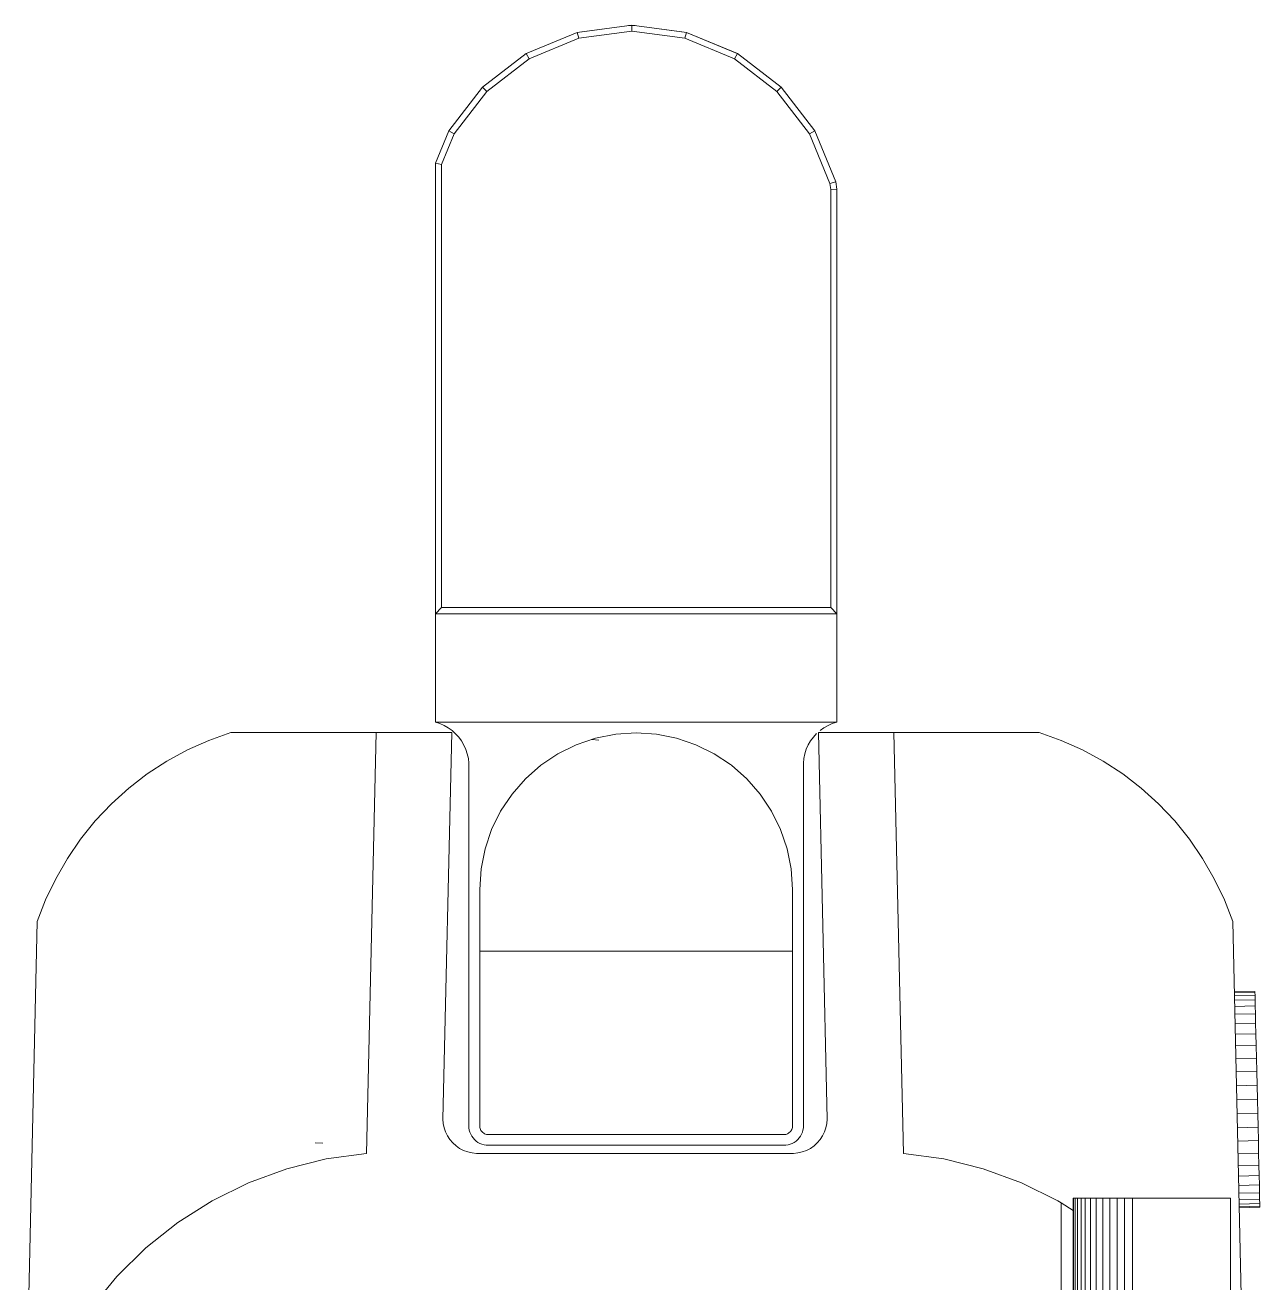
# Model space of a CAD drawing. Header units: inches. Extents: x -827 to 154, y -802 to 207.
# Drawn here: x -509.549 to -505.372, y -195.379 to -191.125 of the extents above; entities that cross this region are included whole.
import ezdxf

# ---------------------------------------------------------------- set-up
doc = ezdxf.new("R2010")
doc.units = ezdxf.units.IN
doc.header["$MEASUREMENT"] = 0
doc.layers.add('Layer0', color=7, linetype='Continuous', lineweight=9)
doc.layers.add('Miter_Saw_Station_skp', color=8, linetype='Continuous', lineweight=9)

# ---------------------------------------------------------------- blocks, each defined once
blk = doc.blocks.new('Miter_Saw_Station_skp_122-402562-Level 1')
at = {"layer": 'Layer0'}
for p, q in [((0.0157, 0.8249), (0.0157, 0.8268)), ((0.3228, 0.8268), (0.0157, 0.8268)), ((0.0157, 0.8249), (0.0157, 0.8268)), ((0.0157, 0.8249), (0.0157, 0.8268)), ((0.0157, 0.8268), (0.0157, 0.8249)), ((0.0157, 0.8268), (0.3228, 0.8268)), ((0.3228, 0.8249), (0.3228, 0.8268)), ((0.3228, 0.8249), (0.3228, 0.8268)), ((0.3228, 0.8268), (0.3228, 0.8249)), ((0.3228, 0.8249), (0.3228, 0.8268)), ((0.0157, 0.8249), (0.3228, 0.8249)), ((0.0157, 0.8194), (0.0157, 0.8249)), ((0.3228, 0.8249), (0.0157, 0.8249)), ((0.0157, 0.8194), (0.0157, 0.8249)), ((0.0157, 0.8194), (0.0157, 0.8249)), ((0.3228, 0.8249), (0.0157, 0.8249)), ((0.0157, 0.8249), (0.0157, 0.8194)), ((0.0157, 0.8249), (0.3228, 0.8249)), ((0.0157, 0.8194), (0.3228, 0.8194)), ((0.0157, 0.8103), (0.0157, 0.8194)), ((0.0157, 0.8103), (0.0157, 0.8194)), ((0.3228, 0.8194), (0.0157, 0.8194)), ((0.0157, 0.7978), (0.0157, 0.8103)), ((0.0157, 0.8103), (0.3228, 0.8103)), ((0.0157, 0.7978), (0.0157, 0.8103)), ((0.3228, 0.8103), (0.0157, 0.8103)), ((0.0157, 0.782), (0.0157, 0.7978)), ((0.0157, 0.782), (0.0157, 0.7978)), ((0.3228, 0.7978), (0.0157, 0.7978)), ((0.0157, 0.7978), (0.3228, 0.7978)), ((0.0157, 0.7633), (0.0157, 0.782)), ((0.0157, 0.782), (0.3228, 0.782)), ((0.0157, 0.7633), (0.0157, 0.782)), ((0.3228, 0.782), (0.0157, 0.782)), ((0.3228, 0.8194), (0.3228, 0.8249)), ((0.3228, 0.8194), (0.3228, 0.8249)), ((0.3228, 0.8249), (0.3228, 0.8194)), ((0.3228, 0.8194), (0.3228, 0.8249)), ((0.3228, 0.8103), (0.3228, 0.8194)), ((0.3228, 0.8194), (0.3228, 0.8103)), ((0.3228, 0.7978), (0.3228, 0.8103)), ((0.3228, 0.8103), (0.3228, 0.7978)), ((0.3228, 0.782), (0.3228, 0.7978)), ((0.3228, 0.7978), (0.3228, 0.782)), ((0.3228, 0.7633), (0.3228, 0.782)), ((0.3228, 0.782), (0.3228, 0.7633)), ((0.0157, 0.7421), (0.0157, 0.7633)), ((0.0157, 0.7633), (0.0157, 0.7421)), ((0.0157, 0.7633), (0.3228, 0.7633)), ((0.0157, 0.7633), (0.3228, 0.7633)), ((0.0157, 0.7185), (0.0157, 0.7421)), ((0.0157, 0.7421), (0.0157, 0.7185)), ((0.0157, 0.7421), (0.3228, 0.7421)), ((0.3228, 0.7421), (0.0157, 0.7421)), ((0.3228, 0.7421), (0.3228, 0.7633)), ((0.3228, 0.7421), (0.3228, 0.7633)), ((0.3228, 0.7185), (0.3228, 0.7421)), ((0.3228, 0.7185), (0.3228, 0.7421)), ((0.0059, 0.7273), (0.0059, 0.7283)), ((0.0059, 0.7273), (0.0059, 0.7283)), ((0.0059, 0.7273), (0.0059, 0.7283)), ((0.0157, 0.7283), (0.0059, 0.7283)), ((0.0059, 0.7283), (0.0059, 0.7273)), ((0.0059, 0.7283), (0.0157, 0.7283)), ((0.0059, 0.7243), (0.0059, 0.7273)), ((0.0059, 0.7243), (0.0059, 0.7273)), ((0.0059, 0.7243), (0.0059, 0.7273)), ((0.0157, 0.7273), (0.0059, 0.7273)), ((0.0059, 0.7273), (0.0157, 0.7273)), ((0.0157, 0.7273), (0.0059, 0.7273)), ((0.0059, 0.7273), (0.0059, 0.7243)), ((0.0059, 0.7273), (0.0157, 0.7273)), ((0.0059, 0.7194), (0.0059, 0.7243)), ((0.0059, 0.7194), (0.0059, 0.7243)), ((0.0059, 0.7194), (0.0059, 0.7243)), ((0.0157, 0.7243), (0.0059, 0.7243)), ((0.0059, 0.7243), (0.0157, 0.7243)), ((0.0157, 0.7243), (0.0059, 0.7243)), ((0.0059, 0.7243), (0.0059, 0.7194)), ((0.0059, 0.7243), (0.0157, 0.7243)), ((0.0059, 0.7125), (0.0059, 0.7194)), ((0.0059, 0.7125), (0.0059, 0.7194)), ((0.0059, 0.7125), (0.0059, 0.7194)), ((0.0157, 0.7194), (0.0059, 0.7194)), ((0.0059, 0.7194), (0.0157, 0.7194)), ((0.0157, 0.7194), (0.0059, 0.7194)), ((0.0059, 0.7194), (0.0059, 0.7125)), ((0.0059, 0.7194), (0.0157, 0.7194)), ((0.0059, 0.7039), (0.0059, 0.7125)), ((0.0059, 0.7039), (0.0059, 0.7125)), ((0.0059, 0.7039), (0.0059, 0.7125)), ((0.0157, 0.7125), (0.0059, 0.7125)), ((0.0059, 0.7125), (0.0157, 0.7125)), ((0.0157, 0.7125), (0.0059, 0.7125)), ((0.0059, 0.7125), (0.0059, 0.7039)), ((0.0059, 0.7125), (0.0157, 0.7125)), ((0.0059, 0.6938), (0.0059, 0.7039)), ((0.0059, 0.6938), (0.0059, 0.7039)), ((0.0059, 0.6938), (0.0059, 0.7039)), ((0.0157, 0.7039), (0.0059, 0.7039)), ((0.0059, 0.7039), (0.0157, 0.7039)), ((0.0157, 0.7039), (0.0059, 0.7039)), ((0.0059, 0.7039), (0.0059, 0.6938)), ((0.0059, 0.7039), (0.0157, 0.7039)), ((0.0059, 0.6821), (0.0059, 0.6938)), ((0.0059, 0.6821), (0.0059, 0.6938)), ((0.0059, 0.6938), (0.0059, 0.6821)), ((0.0059, 0.6938), (0.0157, 0.6938)), ((0.0059, 0.6938), (0.0157, 0.6938)), ((0.0157, 0.6938), (0.0059, 0.6938)), ((0.0157, 0.6938), (0.0059, 0.6938)), ((0.0059, 0.6821), (0.0059, 0.6938)), ((0.0157, 0.6931), (0.0157, 0.7185)), ((0.0157, 0.7185), (0.0157, 0.6931)), ((0.0157, 0.7185), (0.3228, 0.7185)), ((0.3228, 0.7185), (0.0157, 0.7185)), ((0.0157, 0.6663), (0.0157, 0.6931)), ((0.3228, 0.6931), (0.0157, 0.6931)), ((0.0157, 0.6931), (0.0157, 0.6663)), ((0.0157, 0.6931), (0.3228, 0.6931)), ((0.3228, 0.7283), (0.6299, 0.7283)), ((0.6299, 0.7283), (0.3228, 0.7283)), ((0.6299, 0.7273), (0.3228, 0.7273)), ((0.6299, 0.7273), (0.3228, 0.7273)), ((0.3228, 0.7273), (0.6299, 0.7273)), ((0.3228, 0.7273), (0.6299, 0.7273)), ((0.3228, 0.7243), (0.6299, 0.7243)), ((0.6299, 0.7243), (0.3228, 0.7243)), ((0.6299, 0.7194), (0.3228, 0.7194)), ((0.3228, 0.7194), (0.6299, 0.7194)), ((0.3228, 0.6931), (0.3228, 0.7185)), ((0.3228, 0.6931), (0.3228, 0.7185)), ((0.3228, 0.7125), (0.6299, 0.7125)), ((0.6299, 0.7125), (0.3228, 0.7125)), ((0.6299, 0.7039), (0.3228, 0.7039)), ((0.3228, 0.7039), (0.6299, 0.7039)), ((0.6299, 0.6938), (0.3228, 0.6938)), ((0.6299, 0.6938), (0.3228, 0.6938)), ((0.3228, 0.6663), (0.3228, 0.6931)), ((0.3228, 0.6663), (0.3228, 0.6931)), ((0.6299, 0.7273), (0.6299, 0.7283)), ((0.6299, 0.7273), (0.6299, 0.7283)), ((0.6299, 0.7273), (0.6299, 0.7283)), ((0.6299, 0.7283), (0.6299, 0.7273)), ((0.6299, 0.7243), (0.6299, 0.7273)), ((0.6299, 0.7243), (0.6299, 0.7273)), ((0.6299, 0.7273), (0.6299, 0.7243)), ((0.6299, 0.7243), (0.6299, 0.7273)), ((0.6299, 0.7194), (0.6299, 0.7243)), ((0.6299, 0.7194), (0.6299, 0.7243)), ((0.6299, 0.7125), (0.6299, 0.7194)), ((0.6299, 0.7125), (0.6299, 0.7194)), ((0.6299, 0.7039), (0.6299, 0.7125)), ((0.6299, 0.7039), (0.6299, 0.7125)), ((0.6299, 0.6938), (0.6299, 0.7039)), ((0.6299, 0.6938), (0.6299, 0.7039)), ((0.6299, 0.6821), (0.6299, 0.6938)), ((0.6299, 0.6938), (0.6299, 0.6821)), ((0.0059, 0.6693), (0.0059, 0.6821)), ((0.0059, 0.6693), (0.0059, 0.6821)), ((0.0059, 0.6821), (0.0059, 0.6693)), ((0.0059, 0.6821), (0.0157, 0.6821)), ((0.0157, 0.6821), (0.0059, 0.6821)), ((0.0059, 0.6821), (0.0157, 0.6821)), ((0.0157, 0.6821), (0.0059, 0.6821)), ((0.0059, 0.6693), (0.0059, 0.6821)), ((0.0059, 0.6554), (0.0059, 0.6693)), ((0.0059, 0.6554), (0.0059, 0.6693)), ((0.0059, 0.6693), (0.0059, 0.6554)), ((0.0059, 0.6693), (0.0157, 0.6693)), ((0.0157, 0.6693), (0.0059, 0.6693)), ((0.0059, 0.6693), (0.0157, 0.6693)), ((0.0157, 0.6693), (0.0059, 0.6693)), ((0.0059, 0.6554), (0.0059, 0.6693)), ((0.0059, 0.6408), (0.0059, 0.6554)), ((0.0059, 0.6408), (0.0059, 0.6554)), ((0.0059, 0.6554), (0.0059, 0.6408)), ((0.0059, 0.6554), (0.0157, 0.6554)), ((0.0157, 0.6554), (0.0059, 0.6554)), ((0.0059, 0.6554), (0.0157, 0.6554)), ((0.0157, 0.6554), (0.0059, 0.6554)), ((0.0059, 0.6408), (0.0059, 0.6554)), ((0.0157, 0.6385), (0.0157, 0.6663)), ((0.3228, 0.6663), (0.0157, 0.6663)), ((0.0157, 0.6663), (0.0157, 0.6385)), ((0.0157, 0.6663), (0.3228, 0.6663)), ((0.3228, 0.6821), (0.6299, 0.6821)), ((0.6299, 0.6821), (0.3228, 0.6821)), ((0.6299, 0.6693), (0.3228, 0.6693)), ((0.3228, 0.6693), (0.6299, 0.6693)), ((0.3228, 0.6385), (0.3228, 0.6663)), ((0.3228, 0.6385), (0.3228, 0.6663)), ((0.6299, 0.6554), (0.3228, 0.6554)), ((0.3228, 0.6554), (0.6299, 0.6554)), ((0.6299, 0.6693), (0.6299, 0.6821)), ((0.6299, 0.6821), (0.6299, 0.6693)), ((0.6299, 0.6554), (0.6299, 0.6693)), ((0.6299, 0.6693), (0.6299, 0.6554)), ((0.6299, 0.6408), (0.6299, 0.6554)), ((0.6299, 0.6554), (0.6299, 0.6408)), ((0.0059, 0.6257), (0.0059, 0.6408)), ((0.0059, 0.6257), (0.0059, 0.6408)), ((0.0059, 0.6408), (0.0059, 0.6257)), ((0.0059, 0.6408), (0.0157, 0.6408)), ((0.0157, 0.6408), (0.0059, 0.6408)), ((0.0059, 0.6408), (0.0157, 0.6408)), ((0.0157, 0.6408), (0.0059, 0.6408)), ((0.0059, 0.6257), (0.0059, 0.6408)), ((0.0059, 0.6102), (0.0059, 0.6257)), ((0.0059, 0.6102), (0.0059, 0.6257)), ((0.0059, 0.6257), (0.0059, 0.6102)), ((0.0059, 0.6257), (0.0157, 0.6257)), ((0.0157, 0.6257), (0.0059, 0.6257)), ((0.0059, 0.6257), (0.0157, 0.6257)), ((0.0157, 0.6257), (0.0059, 0.6257)), ((0.0059, 0.6102), (0.0059, 0.6257)), ((0.0059, 0.5948), (0.0059, 0.6102)), ((0.0059, 0.5948), (0.0059, 0.6102)), ((0.0157, 0.6102), (0.0059, 0.6102)), ((0.0059, 0.5948), (0.0059, 0.6102)), ((0.0059, 0.6102), (0.0059, 0.5948)), ((0.0059, 0.6102), (0.0157, 0.6102)), ((0.0157, 0.6102), (0.0059, 0.6102)), ((0.0059, 0.6102), (0.0157, 0.6102)), ((0.0157, 0.6102), (0.0157, 0.6385)), ((0.3228, 0.6385), (0.0157, 0.6385)), ((0.0157, 0.6385), (0.0157, 0.6102)), ((0.0157, 0.6385), (0.3228, 0.6385)), ((0.0157, 0.6102), (0.0157, 0)), ((0.3228, 0.6102), (0.0157, 0.6102)), ((0.0157, 0.6102), (0.0157, 0)), ((0.0157, 0.6102), (0.3228, 0.6102)), ((0.6299, 0.6408), (0.3228, 0.6408)), ((0.3228, 0.6408), (0.6299, 0.6408)), ((0.3228, 0.6102), (0.3228, 0.6385)), ((0.3228, 0.6102), (0.3228, 0.6385)), ((0.6299, 0.6257), (0.3228, 0.6257)), ((0.3228, 0.6257), (0.6299, 0.6257)), ((0.3228, 0.3685), (0.3228, 0.6102)), ((0.6299, 0.6102), (0.3228, 0.6102)), ((0.3228, 0.6102), (0.6299, 0.6102)), ((0.3228, 0.3685), (0.3228, 0.6102)), ((0.6299, 0.6257), (0.6299, 0.6408)), ((0.6299, 0.6408), (0.6299, 0.6257)), ((0.6299, 0.6102), (0.6299, 0.6257)), ((0.6299, 0.6257), (0.6299, 0.6102)), ((0.6299, 0.5948), (0.6299, 0.6102)), ((0.6299, 0.6102), (0.6299, 0.5948)), ((0.0059, 0.5797), (0.0059, 0.5948)), ((0.0059, 0.5797), (0.0059, 0.5948)), ((0.0059, 0.5948), (0.0157, 0.5948)), ((0.0157, 0.5948), (0.0059, 0.5948)), ((0.0059, 0.5797), (0.0059, 0.5948)), ((0.0059, 0.5948), (0.0059, 0.5797)), ((0.0059, 0.5948), (0.0157, 0.5948)), ((0.0157, 0.5948), (0.0059, 0.5948)), ((0.0059, 0.565), (0.0059, 0.5797)), ((0.0059, 0.565), (0.0059, 0.5797)), ((0.0059, 0.5797), (0.0157, 0.5797)), ((0.0157, 0.5797), (0.0059, 0.5797)), ((0.0059, 0.565), (0.0059, 0.5797)), ((0.0059, 0.5797), (0.0059, 0.565)), ((0.0059, 0.5797), (0.0157, 0.5797)), ((0.0157, 0.5797), (0.0059, 0.5797)), ((0.0059, 0.5512), (0.0059, 0.565)), ((0.0059, 0.5512), (0.0059, 0.565)), ((0.0059, 0.565), (0.0157, 0.565)), ((0.0157, 0.565), (0.0059, 0.565)), ((0.0059, 0.5512), (0.0059, 0.565)), ((0.0059, 0.565), (0.0059, 0.5512)), ((0.0059, 0.565), (0.0157, 0.565)), ((0.0157, 0.565), (0.0059, 0.565)), ((0.0059, 0.5383), (0.0059, 0.5512)), ((0.0059, 0.5383), (0.0059, 0.5512)), ((0.0059, 0.5512), (0.0157, 0.5512)), ((0.0157, 0.5512), (0.0059, 0.5512)), ((0.0059, 0.5383), (0.0059, 0.5512)), ((0.0059, 0.5512), (0.0059, 0.5383)), ((0.0059, 0.5512), (0.0157, 0.5512)), ((0.0157, 0.5512), (0.0059, 0.5512)), ((0.6299, 0.5948), (0.3228, 0.5948)), ((0.3228, 0.5948), (0.6299, 0.5948)), ((0.6299, 0.5797), (0.3228, 0.5797)), ((0.3228, 0.5797), (0.6299, 0.5797)), ((0.6299, 0.565), (0.3228, 0.565)), ((0.3228, 0.565), (0.6299, 0.565)), ((0.6299, 0.5512), (0.3228, 0.5512)), ((0.3228, 0.5512), (0.6299, 0.5512)), ((0.6299, 0.5797), (0.6299, 0.5948)), ((0.6299, 0.5948), (0.6299, 0.5797)), ((0.6299, 0.565), (0.6299, 0.5797)), ((0.6299, 0.5797), (0.6299, 0.565)), ((0.6299, 0.5512), (0.6299, 0.565)), ((0.6299, 0.565), (0.6299, 0.5512)), ((0.6299, 0.5383), (0.6299, 0.5512)), ((0.6299, 0.5512), (0.6299, 0.5383)), ((0.0059, 0.5267), (0.0059, 0.5383)), ((0.0059, 0.5267), (0.0059, 0.5383)), ((0.0059, 0.5383), (0.0157, 0.5383)), ((0.0157, 0.5383), (0.0059, 0.5383)), ((0.0059, 0.5267), (0.0059, 0.5383)), ((0.0059, 0.5383), (0.0059, 0.5267)), ((0.0059, 0.5383), (0.0157, 0.5383)), ((0.0157, 0.5383), (0.0059, 0.5383)), ((0.0059, 0.5165), (0.0059, 0.5267)), ((0.0059, 0.5165), (0.0059, 0.5267)), ((0.0059, 0.5267), (0.0157, 0.5267)), ((0.0059, 0.5267), (0.0157, 0.5267)), ((0.0059, 0.5267), (0.0059, 0.5165)), ((0.0157, 0.5267), (0.0059, 0.5267)), ((0.0059, 0.5165), (0.0059, 0.5267)), ((0.0157, 0.5267), (0.0059, 0.5267)), ((0.0059, 0.5079), (0.0059, 0.5165)), ((0.0059, 0.5079), (0.0059, 0.5165)), ((0.0157, 0.5165), (0.0059, 0.5165)), ((0.0059, 0.5165), (0.0157, 0.5165)), ((0.0059, 0.5165), (0.0059, 0.5079)), ((0.0157, 0.5165), (0.0059, 0.5165)), ((0.0059, 0.5079), (0.0059, 0.5165)), ((0.0059, 0.5165), (0.0157, 0.5165)), ((0.0059, 0.5011), (0.0059, 0.5079)), ((0.0059, 0.5011), (0.0059, 0.5079)), ((0.0157, 0.5079), (0.0059, 0.5079)), ((0.0059, 0.5079), (0.0157, 0.5079)), ((0.0059, 0.5079), (0.0059, 0.5011)), ((0.0157, 0.5079), (0.0059, 0.5079)), ((0.0059, 0.5011), (0.0059, 0.5079)), ((0.0059, 0.5079), (0.0157, 0.5079)), ((0.3228, 0.5383), (0.6299, 0.5383)), ((0.6299, 0.5383), (0.3228, 0.5383)), ((0.3228, 0.5267), (0.6299, 0.5267)), ((0.3228, 0.5267), (0.6299, 0.5267)), ((0.3228, 0.5165), (0.6299, 0.5165)), ((0.6299, 0.5165), (0.3228, 0.5165)), ((0.6299, 0.5079), (0.3228, 0.5079)), ((0.3228, 0.5079), (0.6299, 0.5079)), ((0.6299, 0.5267), (0.6299, 0.5383)), ((0.6299, 0.5383), (0.6299, 0.5267)), ((0.6299, 0.5165), (0.6299, 0.5267)), ((0.6299, 0.5165), (0.6299, 0.5267)), ((0.6299, 0.5079), (0.6299, 0.5165)), ((0.6299, 0.5079), (0.6299, 0.5165)), ((0.6299, 0.5011), (0.6299, 0.5079)), ((0.6299, 0.5011), (0.6299, 0.5079)), ((0.0059, 0.4962), (0.0059, 0.5011)), ((0.0059, 0.4962), (0.0059, 0.5011)), ((0.0157, 0.5011), (0.0059, 0.5011)), ((0.0059, 0.5011), (0.0157, 0.5011)), ((0.0059, 0.5011), (0.0059, 0.4962)), ((0.0157, 0.5011), (0.0059, 0.5011)), ((0.0059, 0.4962), (0.0059, 0.5011)), ((0.0059, 0.5011), (0.0157, 0.5011)), ((0.0059, 0.4931), (0.0059, 0.4962)), ((0.0059, 0.4931), (0.0059, 0.4962)), ((0.0157, 0.4962), (0.0059, 0.4962)), ((0.0059, 0.4962), (0.0157, 0.4962)), ((0.0059, 0.4962), (0.0059, 0.4931)), ((0.0157, 0.4962), (0.0059, 0.4962)), ((0.0059, 0.4931), (0.0059, 0.4962)), ((0.0059, 0.4962), (0.0157, 0.4962)), ((0.0059, 0.4931), (0.0059, 0.4921)), ((0.0059, 0.4931), (0.0059, 0.4921)), ((0.0157, 0.4931), (0.0059, 0.4931)), ((0.0059, 0.4931), (0.0157, 0.4931)), ((0.0059, 0.4931), (0.0059, 0.4921)), ((0.0157, 0.4931), (0.0059, 0.4931)), ((0.0059, 0.4921), (0.0059, 0.4931)), ((0.0059, 0.4931), (0.0157, 0.4931)), ((0.0157, 0.4921), (0.0059, 0.4921)), ((0.0059, 0.4921), (0.0157, 0.4921)), ((0.6299, 0.5011), (0.3228, 0.5011)), ((0.3228, 0.5011), (0.6299, 0.5011)), ((0.3228, 0.4962), (0.6299, 0.4962)), ((0.6299, 0.4962), (0.3228, 0.4962)), ((0.6299, 0.4931), (0.3228, 0.4931)), ((0.3228, 0.4931), (0.6299, 0.4931)), ((0.3228, 0.4931), (0.6299, 0.4931)), ((0.6299, 0.4931), (0.3228, 0.4931)), ((0.3228, 0.4921), (0.6299, 0.4921)), ((0.6299, 0.4921), (0.3228, 0.4921)), ((0.6299, 0.4962), (0.6299, 0.5011)), ((0.6299, 0.4962), (0.6299, 0.5011)), ((0.6299, 0.4931), (0.6299, 0.4962)), ((0.6299, 0.4931), (0.6299, 0.4962)), ((0.6299, 0.4962), (0.6299, 0.4931)), ((0.6299, 0.4931), (0.6299, 0.4962)), ((0.6299, 0.4931), (0.6299, 0.4921)), ((0.6299, 0.4931), (0.6299, 0.4921)), ((0.6299, 0.4931), (0.6299, 0.4921)), ((0.6299, 0.4921), (0.6299, 0.4931)), ((0.3228, 0.3685), (0.374, 0.3685)), ((0.3228, 0.3685), (0.374, 0.3685)), ((0.4023, 0.3685), (0.374, 0.3685)), ((0.374, 0.3685), (0.374, 0)), ((0.374, 0.3685), (0.4023, 0.3685)), ((0.374, 0), (0.374, 0.3685)), ((0.4301, 0.3685), (0.4023, 0.3685)), ((0.4023, 0), (0.4023, 0.3685)), ((0.4023, 0.3685), (0.4023, 0)), ((0.4023, 0.3685), (0.4301, 0.3685)), ((0.4569, 0.3685), (0.4301, 0.3685)), ((0.4301, 0), (0.4301, 0.3685)), ((0.4301, 0.3685), (0.4301, 0)), ((0.4301, 0.3685), (0.4569, 0.3685)), ((0.4823, 0.3685), (0.4569, 0.3685)), ((0.4569, 0.3685), (0.4569, 0)), ((0.4569, 0.3685), (0.4823, 0.3685)), ((0.4569, 0), (0.4569, 0.3685)), ((0.5058, 0.3685), (0.4823, 0.3685)), ((0.4823, 0), (0.4823, 0.3685)), ((0.4823, 0.3685), (0.4823, 0)), ((0.4823, 0.3685), (0.5058, 0.3685)), ((0.5271, 0.3685), (0.5058, 0.3685)), ((0.5058, 0), (0.5058, 0.3685)), ((0.5058, 0.3685), (0.5058, 0)), ((0.5058, 0.3685), (0.5271, 0.3685)), ((0.5458, 0.3685), (0.5271, 0.3685)), ((0.5271, 0), (0.5271, 0.3685)), ((0.5458, 0.3685), (0.5271, 0.3685)), ((0.5271, 0), (0.5271, 0.3685)), ((0.5615, 0.3685), (0.5458, 0.3685)), ((0.5615, 0.3685), (0.5458, 0.3685)), ((0.5458, 0), (0.5458, 0.3685)), ((0.5458, 0.3685), (0.5458, 0)), ((0.5741, 0.3685), (0.5615, 0.3685)), ((0.5615, 0.3685), (0.5615, 0)), ((0.5741, 0.3685), (0.5615, 0.3685)), ((0.5615, 0), (0.5615, 0.3685)), ((0.5832, 0.3685), (0.5741, 0.3685)), ((0.5741, 0.3685), (0.5741, 0)), ((0.5832, 0.3685), (0.5741, 0.3685)), ((0.5741, 0), (0.5741, 0.3685)), ((0.5887, 0.3685), (0.5832, 0.3685)), ((0.5832, 0.3685), (0.5832, 0)), ((0.5887, 0.3685), (0.5832, 0.3685)), ((0.5832, 0), (0.5832, 0.3685)), ((0.5906, 0.3685), (0.5887, 0.3685)), ((0.5887, 0.3685), (0.5887, 0)), ((0.5906, 0.3685), (0.5887, 0.3685)), ((0.5887, 0), (0.5887, 0.3685)), ((0.5906, 0.3685), (0.5906, 0)), ((0.5906, 0), (0.5906, 0.3685)), ((0.5906, 0.3685), (0.5906, 0)), ((0.5906, 0), (0.5906, 0.3685)), ((0.0157, 0), (0.374, 0)), ((0.4023, 0), (0.374, 0)), ((0.4023, 0), (0.374, 0)), ((0.4301, 0), (0.4023, 0)), ((0.4301, 0), (0.4023, 0)), ((0.4569, 0), (0.4301, 0)), ((0.4569, 0), (0.4301, 0)), ((0.4823, 0), (0.4569, 0)), ((0.4823, 0), (0.4569, 0)), ((0.5058, 0), (0.4823, 0)), ((0.5058, 0), (0.4823, 0)), ((0.5271, 0), (0.5058, 0)), ((0.5271, 0), (0.5058, 0)), ((0.5458, 0), (0.5271, 0)), ((0.5271, 0), (0.5458, 0)), ((0.5615, 0), (0.5458, 0)), ((0.5458, 0), (0.5615, 0)), ((0.5741, 0), (0.5615, 0)), ((0.5615, 0), (0.5741, 0)), ((0.5832, 0), (0.5741, 0)), ((0.5741, 0), (0.5832, 0)), ((0.5887, 0), (0.5832, 0)), ((0.5832, 0), (0.5887, 0)), ((0.5906, 0), (0.5887, 0)), ((0.5887, 0), (0.5906, 0)), ((0.374, 0), (0.0157, 0))]:
    blk.add_line(p, q, dxfattribs=at)
blk = doc.blocks.new('Miter_Saw_Station_skp_119-402559-Level 1')
at = {"layer": 'Layer0'}
for p, q in [((0.0752, 0.7889), (0, 0.7872)), ((0, 0.7872), (0.0752, 0.7889)), ((0.0001, 0.7838), (0, 0.7872)), ((0.0001, 0.7838), (0, 0.7872)), ((0.0001, 0.7838), (0, 0.7872)), ((0, 0.7872), (0.0001, 0.7838)), ((0.0001, 0.7838), (0.0753, 0.7855)), ((0.0001, 0.7838), (0.0753, 0.7855)), ((0.0753, 0.7855), (0.0001, 0.7838)), ((0.0753, 0.7855), (0.0001, 0.7838)), ((0.0003, 0.7738), (0.0001, 0.7838)), ((0.0003, 0.7738), (0.0001, 0.7838)), ((0.0001, 0.7838), (0.0003, 0.7738)), ((0.0003, 0.7738), (0.0001, 0.7838)), ((0.0755, 0.7755), (0.0003, 0.7738)), ((0.0755, 0.7755), (0.0003, 0.7738)), ((0.0003, 0.7738), (0.0755, 0.7755)), ((0.0003, 0.7738), (0.0755, 0.7755)), ((0.0007, 0.7572), (0.0003, 0.7738)), ((0.0007, 0.7572), (0.0003, 0.7738)), ((0.0007, 0.7572), (0.0003, 0.7738)), ((0.0003, 0.7738), (0.0007, 0.7572)), ((0.0007, 0.7572), (0.0759, 0.7589)), ((0.0759, 0.7589), (0.0007, 0.7572)), ((0.0007, 0.7572), (0.0759, 0.7589)), ((0.0759, 0.7589), (0.0007, 0.7572)), ((0.0012, 0.7345), (0.0007, 0.7572)), ((0.0012, 0.7345), (0.0007, 0.7572)), ((0.0012, 0.7345), (0.0007, 0.7572)), ((0.0007, 0.7572), (0.0012, 0.7345)), ((0.0012, 0.7345), (0.0764, 0.7362)), ((0.0764, 0.7362), (0.0012, 0.7345)), ((0.0012, 0.7345), (0.0764, 0.7362)), ((0.0764, 0.7362), (0.0012, 0.7345)), ((0.0018, 0.7059), (0.0012, 0.7345)), ((0.0018, 0.7059), (0.0012, 0.7345)), ((0.0018, 0.7059), (0.0012, 0.7345)), ((0.0012, 0.7345), (0.0018, 0.7059)), ((0.0018, 0.7059), (0.077, 0.7076)), ((0.077, 0.7076), (0.0018, 0.7059)), ((0.0026, 0.6719), (0.0018, 0.7059)), ((0.0026, 0.6719), (0.0018, 0.7059)), ((0.0026, 0.6719), (0.0778, 0.6736)), ((0.0778, 0.6736), (0.0026, 0.6719)), ((0.0035, 0.6332), (0.0026, 0.6719)), ((0.0035, 0.6332), (0.0026, 0.6719)), ((0.0035, 0.6332), (0.0787, 0.6349)), ((0.0787, 0.6349), (0.0035, 0.6332)), ((0.0045, 0.5904), (0.0035, 0.6332)), ((0.0045, 0.5904), (0.0035, 0.6332)), ((0.0045, 0.5904), (0.0797, 0.5921)), ((0.0797, 0.5921), (0.0045, 0.5904)), ((0.0055, 0.5442), (0.0045, 0.5904)), ((0.0055, 0.5442), (0.0045, 0.5904)), ((0.0807, 0.5459), (0.0055, 0.5442)), ((0.0055, 0.5442), (0.0807, 0.5459)), ((0.0066, 0.4955), (0.0055, 0.5442)), ((0.0066, 0.4955), (0.0055, 0.5442)), ((0.0818, 0.4972), (0.0066, 0.4955)), ((0.0066, 0.4955), (0.0818, 0.4972)), ((0.0078, 0.445), (0.0066, 0.4955)), ((0.0078, 0.445), (0.0066, 0.4955)), ((0.0078, 0.445), (0.083, 0.4467)), ((0.083, 0.4467), (0.0078, 0.445)), ((0.0089, 0.3936), (0.0078, 0.445)), ((0.0089, 0.3936), (0.0078, 0.445)), ((0.0089, 0.3936), (0.0841, 0.3953)), ((0.0841, 0.3953), (0.0089, 0.3936)), ((0.0101, 0.3422), (0.0089, 0.3936)), ((0.0101, 0.3422), (0.0089, 0.3936)), ((0.0853, 0.3439), (0.0101, 0.3422)), ((0.0101, 0.3422), (0.0853, 0.3439)), ((0.0113, 0.2917), (0.0101, 0.3422)), ((0.0113, 0.2917), (0.0101, 0.3422)), ((0.0864, 0.2934), (0.0113, 0.2917)), ((0.0113, 0.2917), (0.0864, 0.2934)), ((0.0124, 0.243), (0.0113, 0.2917)), ((0.0124, 0.243), (0.0113, 0.2917)), ((0.0875, 0.2447), (0.0124, 0.243)), ((0.0124, 0.243), (0.0875, 0.2447)), ((0.0134, 0.1968), (0.0124, 0.243)), ((0.0134, 0.1968), (0.0124, 0.243)), ((0.0134, 0.1968), (0.0886, 0.1985)), ((0.0886, 0.1985), (0.0134, 0.1968)), ((0.0144, 0.154), (0.0134, 0.1968)), ((0.0144, 0.154), (0.0134, 0.1968)), ((0.0896, 0.1557), (0.0144, 0.154)), ((0.0144, 0.154), (0.0896, 0.1557)), ((0.0153, 0.1153), (0.0144, 0.154)), ((0.0153, 0.1153), (0.0144, 0.154)), ((0.0153, 0.1153), (0.0904, 0.117)), ((0.0153, 0.1153), (0.0904, 0.117)), ((0.016, 0.0813), (0.0153, 0.1153)), ((0.0153, 0.1153), (0.016, 0.0813)), ((0.016, 0.0813), (0.0912, 0.083)), ((0.0912, 0.083), (0.016, 0.0813)), ((0.0167, 0.0527), (0.016, 0.0813)), ((0.0167, 0.0527), (0.016, 0.0813)), ((0.0167, 0.0527), (0.016, 0.0813)), ((0.016, 0.0813), (0.0167, 0.0527)), ((0.0167, 0.0527), (0.0919, 0.0544)), ((0.0919, 0.0544), (0.0167, 0.0527)), ((0.0919, 0.0544), (0.0167, 0.0527)), ((0.0167, 0.0527), (0.0919, 0.0544)), ((0.0172, 0.03), (0.0167, 0.0527)), ((0.0172, 0.03), (0.0167, 0.0527)), ((0.0172, 0.03), (0.0167, 0.0527)), ((0.0167, 0.0527), (0.0172, 0.03)), ((0.0924, 0.0317), (0.0172, 0.03)), ((0.0172, 0.03), (0.0924, 0.0317)), ((0.0924, 0.0317), (0.0172, 0.03)), ((0.0172, 0.03), (0.0924, 0.0317)), ((0.0176, 0.0134), (0.0172, 0.03)), ((0.0176, 0.0134), (0.0172, 0.03)), ((0.0176, 0.0134), (0.0172, 0.03)), ((0.0172, 0.03), (0.0176, 0.0134)), ((0.0176, 0.0134), (0.0928, 0.0151)), ((0.0928, 0.0151), (0.0176, 0.0134)), ((0.0176, 0.0134), (0.0928, 0.0151)), ((0.0928, 0.0151), (0.0176, 0.0134)), ((0.0178, 0.0034), (0.0176, 0.0134)), ((0.0178, 0.0034), (0.0176, 0.0134)), ((0.0178, 0.0034), (0.0176, 0.0134)), ((0.0176, 0.0134), (0.0178, 0.0034)), ((0.0178, 0.0034), (0.093, 0.0051)), ((0.093, 0.0051), (0.0178, 0.0034)), ((0.0178, 0.0034), (0.093, 0.0051)), ((0.093, 0.0051), (0.0178, 0.0034)), ((0.0178, 0.0034), (0.0179, 0)), ((0.0178, 0.0034), (0.0179, 0)), ((0.0178, 0.0034), (0.0179, 0)), ((0.0179, 0), (0.0178, 0.0034)), ((0.0931, 0.0017), (0.0179, 0)), ((0.0179, 0), (0.0931, 0.0017))]:
    blk.add_line(p, q, dxfattribs=at)
blk = doc.blocks.new('Miter_Saw_Station_skp_115-402555-Level 1')
at = {"layer": 'Layer0'}
for p, q in [((4.1936, 0.69), (4.1493, 2.6378)), ((4.1936, 0.69), (4.1493, 2.6378)), ((4.8195, 2.6378), (4.8195, 1.716)), ((4.8195, 2.6378), (4.8195, 1.716)), ((8.5999, 2.6378), (8.5557, 0.69)), ((8.5557, 0.69), (8.5999, 2.6378)), ((8.3596, 2.0993), (8.2654, 1.9844)), ((8.2654, 1.9844), (8.3596, 2.0993)), ((8.1596, 1.8802), (8.2654, 1.9844)), ((8.2654, 1.9844), (8.1596, 1.8802)), ((8.0433, 1.7879), (8.1596, 1.8802)), ((8.1596, 1.8802), (8.0433, 1.7879)), ((7.9179, 1.7085), (8.0433, 1.7879)), ((8.0433, 1.7879), (7.9179, 1.7085)), ((4.8195, 1.716), (4.7762, 1.7434)), ((4.7762, 1.7434), (4.8195, 1.716)), ((4.8314, 1.7085), (4.8195, 1.716)), ((4.8314, 1.7085), (4.8195, 1.716)), ((4.8314, 1.7085), (4.9646, 1.6428)), ((4.9646, 1.6428), (4.8314, 1.7085)), ((7.7847, 1.6428), (7.9179, 1.7085)), ((7.9179, 1.7085), (7.7847, 1.6428)), ((4.9646, 1.6428), (5.104, 1.5918)), ((5.104, 1.5918), (4.9646, 1.6428)), ((7.6452, 1.5918), (7.7847, 1.6428)), ((7.7847, 1.6428), (7.6452, 1.5918)), ((5.104, 1.5918), (5.2481, 1.5558)), ((5.2481, 1.5558), (5.104, 1.5918)), ((7.5012, 1.5558), (7.6452, 1.5918)), ((7.6452, 1.5918), (7.5012, 1.5558)), ((5.2481, 1.5558), (5.3952, 1.5354)), ((5.3952, 1.5354), (5.2481, 1.5558)), ((5.3952, 1.5354), (5.4301, 0)), ((5.4301, 0), (5.3952, 1.5354)), ((5.7215, 1.5084), (5.7348, 1.5176)), ((5.7348, 1.5176), (5.7215, 1.5084)), ((5.7348, 1.5176), (5.7491, 1.5249)), ((5.7491, 1.5249), (5.7348, 1.5176)), ((5.7491, 1.5249), (5.7643, 1.5304)), ((5.7643, 1.5304), (5.7491, 1.5249)), ((5.7643, 1.5304), (5.78, 1.534)), ((5.78, 1.534), (5.7643, 1.5304)), ((5.78, 1.534), (5.7961, 1.5354)), ((5.7961, 1.5354), (5.78, 1.534)), ((5.7961, 1.5354), (6.9532, 1.5354)), ((6.9532, 1.5354), (5.7961, 1.5354)), ((6.9532, 1.5354), (6.9693, 1.534)), ((6.9693, 1.534), (6.9532, 1.5354)), ((6.9693, 1.534), (6.985, 1.5304)), ((6.985, 1.5304), (6.9693, 1.534)), ((6.985, 1.5304), (7.0001, 1.5249)), ((7.0001, 1.5249), (6.985, 1.5304)), ((7.0001, 1.5249), (7.0145, 1.5176)), ((7.0145, 1.5176), (7.0001, 1.5249)), ((7.0145, 1.5176), (7.0277, 1.5084)), ((7.0277, 1.5084), (7.0145, 1.5176)), ((7.3192, 0), (7.3541, 1.5354)), ((7.3192, 0), (7.3541, 1.5354)), ((7.3541, 1.5354), (7.5012, 1.5558)), ((7.5012, 1.5558), (7.3541, 1.5354)), ((5.6831, 1.4574), (5.6902, 1.4719)), ((5.6831, 1.4574), (5.6902, 1.4719)), ((5.6902, 1.4719), (5.699, 1.4854)), ((5.6902, 1.4719), (5.699, 1.4854)), ((5.699, 1.4854), (5.7095, 1.4976)), ((5.699, 1.4854), (5.7095, 1.4976)), ((5.7095, 1.4976), (5.7215, 1.5084)), ((5.7215, 1.5084), (5.7095, 1.4976)), ((7.0277, 1.5084), (7.0397, 1.4976)), ((7.0397, 1.4976), (7.0277, 1.5084)), ((7.0397, 1.4976), (7.0502, 1.4854)), ((7.0397, 1.4976), (7.0502, 1.4854)), ((7.0502, 1.4854), (7.0591, 1.4719)), ((7.0502, 1.4854), (7.0591, 1.4719)), ((7.0591, 1.4719), (7.0662, 1.4574)), ((7.0591, 1.4719), (7.0662, 1.4574)), ((7.5413, 1.4971), (7.5142, 1.4977)), ((7.5142, 1.4977), (7.5413, 1.4971)), ((5.6737, 1.4102), (5.6748, 1.4263)), ((5.6737, 1.4102), (5.6748, 1.4263)), ((5.6748, 1.4263), (5.6779, 1.4421)), ((5.6779, 1.4421), (5.6748, 1.4263)), ((5.6748, 1.4263), (5.6779, 1.4421)), ((5.6748, 1.4263), (5.6779, 1.4421)), ((5.6779, 1.4421), (5.6831, 1.4574)), ((5.6779, 1.4421), (5.6831, 1.4574)), ((7.0662, 1.4574), (7.0713, 1.4421)), ((7.0662, 1.4574), (7.0713, 1.4421)), ((7.0713, 1.4421), (7.0745, 1.4263)), ((7.0745, 1.4263), (7.0713, 1.4421)), ((7.0756, 1.4102), (7.0745, 1.4263)), ((7.0756, 1.4102), (7.0745, 1.4263)), ((5.7057, 0), (5.6737, 1.4102)), ((5.7057, 0), (5.6737, 1.4102)), ((7.0756, 1.4102), (7.0435, 0)), ((7.0756, 1.4102), (7.0435, 0)), ((4.1936, 0.69), (4.2241, 0.6103)), ((4.1936, 0.69), (4.2241, 0.6103)), ((8.5251, 0.6103), (8.5557, 0.69)), ((8.5251, 0.6103), (8.5557, 0.69)), ((4.2241, 0.6103), (4.2608, 0.5333)), ((4.2608, 0.5333), (4.2241, 0.6103)), ((8.4884, 0.5333), (8.5251, 0.6103)), ((8.4884, 0.5333), (8.5251, 0.6103)), ((4.3034, 0.4593), (4.2608, 0.5333)), ((4.2608, 0.5333), (4.3034, 0.4593)), ((8.4884, 0.5333), (8.4458, 0.4593)), ((8.4458, 0.4593), (8.4884, 0.5333)), ((4.3517, 0.3889), (4.3034, 0.4593)), ((4.3034, 0.4593), (4.3517, 0.3889)), ((8.3976, 0.3889), (8.4458, 0.4593)), ((8.3976, 0.3889), (8.4458, 0.4593)), ((4.3517, 0.3889), (4.4053, 0.3225)), ((4.3517, 0.3889), (4.4053, 0.3225)), ((8.3976, 0.3889), (8.3439, 0.3225)), ((8.3439, 0.3225), (8.3976, 0.3889)), ((4.464, 0.2605), (4.4053, 0.3225)), ((4.4053, 0.3225), (4.464, 0.2605)), ((8.3439, 0.3225), (8.2853, 0.2605)), ((8.2853, 0.2605), (8.3439, 0.3225)), ((4.5273, 0.2033), (4.464, 0.2605)), ((4.464, 0.2605), (4.5273, 0.2033)), ((8.2853, 0.2605), (8.222, 0.2033)), ((8.222, 0.2033), (8.2853, 0.2605)), ((4.5273, 0.2033), (4.5949, 0.1512)), ((4.5273, 0.2033), (4.5949, 0.1512)), ((8.222, 0.2033), (8.1544, 0.1512)), ((8.1544, 0.1512), (8.222, 0.2033)), ((4.5949, 0.1512), (4.6663, 0.1046)), ((4.6663, 0.1046), (4.5949, 0.1512)), ((8.1544, 0.1512), (8.0829, 0.1046)), ((8.0829, 0.1046), (8.1544, 0.1512)), ((4.6663, 0.1046), (4.7412, 0.0637)), ((4.7412, 0.0637), (4.6663, 0.1046)), ((8.008, 0.0637), (8.0829, 0.1046)), ((8.0829, 0.1046), (8.008, 0.0637)), ((4.8191, 0.0287), (4.7412, 0.0637)), ((4.7412, 0.0637), (4.8191, 0.0287)), ((8.008, 0.0637), (7.9302, 0.0287)), ((7.9302, 0.0287), (8.008, 0.0637)), ((4.8191, 0.0287), (4.8995, 0)), ((4.8995, 0), (4.8191, 0.0287)), ((5.4301, 0), (5.7057, 0)), ((7.3192, 0), (7.0435, 0)), ((7.0435, 0), (7.3192, 0)), ((7.8498, 0), (7.3192, 0)), ((7.8498, 0), (7.3192, 0)), ((7.9302, 0.0287), (7.8498, 0)), ((7.8498, 0), (7.9302, 0.0287)), ((4.8995, 0), (5.4301, 0)), ((5.4301, 0), (4.8995, 0)), ((5.7057, 0), (5.4301, 0))]:
    blk.add_line(p, q, dxfattribs=at)
blk = doc.blocks.new('Miter_Saw_Station_skp_114-402554-Level 1')
at = {"layer": 'Layer0'}
for p, q in [((0.1326, 1.5109), (0.1373, 1.5175)), ((0.1326, 1.5109), (0.1373, 1.5175)), ((0.1373, 1.5175), (0.1427, 1.5235)), ((0.1373, 1.5175), (0.1427, 1.5235)), ((0.1487, 1.5289), (0.1427, 1.5235)), ((0.1427, 1.5235), (0.1487, 1.5289)), ((0.1553, 1.5335), (0.1487, 1.5289)), ((0.1553, 1.5335), (0.1487, 1.5289)), ((0.1624, 1.5374), (0.1553, 1.5335)), ((0.1553, 1.5335), (0.1624, 1.5374)), ((0.1624, 1.5374), (0.1698, 1.5405)), ((0.1624, 1.5374), (0.1698, 1.5405)), ((0.1698, 1.5405), (0.1624, 1.5374)), ((0.1624, 1.5374), (0.1698, 1.5405)), ((0.1698, 1.5405), (0.1776, 1.5428)), ((0.1698, 1.5405), (0.1776, 1.5428)), ((0.1698, 1.5405), (0.1776, 1.5428)), ((0.1776, 1.5428), (0.1698, 1.5405)), ((0.1776, 1.5428), (0.1856, 1.5441)), ((0.1776, 1.5428), (0.1856, 1.5441)), ((0.1776, 1.5428), (0.1856, 1.5441)), ((0.1856, 1.5441), (0.1776, 1.5428)), ((0.1856, 1.5441), (1.279, 1.5441)), ((1.279, 1.5441), (0.1856, 1.5441)), ((1.279, 1.5441), (1.287, 1.5428)), ((1.279, 1.5441), (1.287, 1.5428)), ((1.279, 1.5441), (1.287, 1.5428)), ((1.287, 1.5428), (1.279, 1.5441)), ((1.287, 1.5428), (1.2947, 1.5405)), ((1.287, 1.5428), (1.2947, 1.5405)), ((1.287, 1.5428), (1.2947, 1.5405)), ((1.2947, 1.5405), (1.287, 1.5428)), ((1.2947, 1.5405), (1.3022, 1.5374)), ((1.2947, 1.5405), (1.3022, 1.5374)), ((1.2947, 1.5405), (1.3022, 1.5374)), ((1.3022, 1.5374), (1.2947, 1.5405)), ((1.3022, 1.5374), (1.3093, 1.5335)), ((1.3093, 1.5335), (1.3022, 1.5374)), ((1.3159, 1.5289), (1.3093, 1.5335)), ((1.3093, 1.5335), (1.3159, 1.5289)), ((1.3159, 1.5289), (1.3219, 1.5235)), ((1.3159, 1.5289), (1.3219, 1.5235)), ((1.3273, 1.5175), (1.3219, 1.5235)), ((1.3219, 1.5235), (1.3273, 1.5175)), ((1.3273, 1.5175), (1.332, 1.5109)), ((1.332, 1.5109), (1.3273, 1.5175)), ((0.1234, 1.4886), (0.122, 1.4806)), ((0.122, 1.4806), (0.1234, 1.4886)), ((0.122, 1.4806), (0.1234, 1.4886)), ((0.1234, 1.4886), (0.122, 1.4806)), ((0.122, 0.1496), (0.122, 1.4806)), ((0.122, 0.1496), (0.122, 1.4806)), ((0.1234, 1.4886), (0.1256, 1.4963)), ((0.1234, 1.4886), (0.1256, 1.4963)), ((0.1234, 1.4886), (0.1256, 1.4963)), ((0.1256, 1.4963), (0.1234, 1.4886)), ((0.1256, 1.4963), (0.1287, 1.5038)), ((0.1256, 1.4963), (0.1287, 1.5038)), ((0.1287, 1.5038), (0.1326, 1.5109)), ((0.1287, 1.5038), (0.1326, 1.5109)), ((0.1614, 1.4773), (0.1618, 1.4798)), ((0.1614, 1.4773), (0.1614, 0.6115)), ((0.1614, 0.6115), (0.1614, 1.4773)), ((0.1618, 1.4798), (0.1629, 1.4833)), ((0.1618, 1.4798), (0.1629, 1.4833)), ((0.1629, 1.4833), (0.1642, 1.4867)), ((0.1629, 1.4833), (0.1642, 1.4867)), ((0.1642, 1.4867), (0.166, 1.4899)), ((0.1642, 1.4867), (0.166, 1.4899)), ((0.166, 1.4899), (0.1681, 1.4929)), ((0.166, 1.4899), (0.1681, 1.4929)), ((0.1681, 1.4929), (0.1705, 1.4956)), ((0.1681, 1.4929), (0.1705, 1.4956)), ((0.1705, 1.4956), (0.1733, 1.498)), ((0.1705, 1.4956), (0.1733, 1.498)), ((0.1733, 1.498), (0.1762, 1.5001)), ((0.1733, 1.498), (0.1762, 1.5001)), ((0.1762, 1.5001), (0.1794, 1.5019)), ((0.1762, 1.5001), (0.1794, 1.5019)), ((0.1794, 1.5019), (0.1828, 1.5033)), ((0.1794, 1.5019), (0.1828, 1.5033)), ((0.1828, 1.5033), (0.1863, 1.5043)), ((0.1828, 1.5033), (0.1863, 1.5043)), ((0.1863, 1.5043), (0.1889, 1.5047)), ((0.1889, 1.5047), (1.2757, 1.5047)), ((1.2757, 1.5047), (0.1889, 1.5047)), ((1.2757, 1.5047), (1.2782, 1.5043)), ((1.2782, 1.5043), (1.2818, 1.5033)), ((1.2782, 1.5043), (1.2818, 1.5033)), ((1.2818, 1.5033), (1.2851, 1.5019)), ((1.2818, 1.5033), (1.2851, 1.5019)), ((1.2851, 1.5019), (1.2883, 1.5001)), ((1.2851, 1.5019), (1.2883, 1.5001)), ((1.2883, 1.5001), (1.2913, 1.498)), ((1.2883, 1.5001), (1.2913, 1.498)), ((1.2913, 1.498), (1.294, 1.4956)), ((1.2913, 1.498), (1.294, 1.4956)), ((1.294, 1.4956), (1.2964, 1.4929)), ((1.294, 1.4956), (1.2964, 1.4929)), ((1.2964, 1.4929), (1.2986, 1.4899)), ((1.2964, 1.4929), (1.2986, 1.4899)), ((1.2986, 1.4899), (1.3003, 1.4867)), ((1.2986, 1.4899), (1.3003, 1.4867)), ((1.3003, 1.4867), (1.3017, 1.4833)), ((1.3003, 1.4867), (1.3017, 1.4833)), ((1.3017, 1.4833), (1.3027, 1.4798)), ((1.3017, 1.4833), (1.3027, 1.4798)), ((1.3027, 1.4798), (1.3031, 1.4773)), ((1.3031, 1.4773), (1.3031, 0.6115)), ((1.3031, 0.6115), (1.3031, 1.4773)), ((1.332, 1.5109), (1.3359, 1.5038)), ((1.3359, 1.5038), (1.332, 1.5109)), ((1.3359, 1.5038), (1.3389, 1.4963)), ((1.3389, 1.4963), (1.3359, 1.5038)), ((1.3389, 1.4963), (1.3412, 1.4886)), ((1.3412, 1.4886), (1.3389, 1.4963)), ((1.3425, 1.4806), (1.3412, 1.4886)), ((1.3412, 1.4886), (1.3425, 1.4806)), ((1.3412, 1.4886), (1.3425, 1.4806)), ((1.3425, 1.4806), (1.3412, 1.4886)), ((1.3425, 0.1496), (1.3425, 1.4806)), ((1.3425, 0.1496), (1.3425, 1.4806)), ((1.3031, 0.8354), (0.1614, 0.8354)), ((1.3031, 0.8354), (0.1614, 0.8354)), ((0.1614, 0.6115), (0.1664, 0.5357)), ((0.1614, 0.6115), (0.1664, 0.5357)), ((1.2982, 0.5357), (1.3031, 0.6115)), ((1.3031, 0.6115), (1.2982, 0.5357)), ((0.181, 0.4625), (0.1664, 0.5357)), ((0.1664, 0.5357), (0.181, 0.4625)), ((1.2836, 0.4625), (1.2982, 0.5357)), ((1.2982, 0.5357), (1.2836, 0.4625)), ((0.2049, 0.3918), (0.181, 0.4625)), ((0.181, 0.4625), (0.2049, 0.3918)), ((1.2596, 0.3918), (1.2836, 0.4625)), ((1.2836, 0.4625), (1.2596, 0.3918)), ((0.238, 0.3248), (0.2049, 0.3918)), ((0.238, 0.3248), (0.2049, 0.3918)), ((1.2266, 0.3248), (1.2596, 0.3918)), ((1.2596, 0.3918), (1.2266, 0.3248)), ((0.2795, 0.2628), (0.238, 0.3248)), ((0.2795, 0.2628), (0.238, 0.3248)), ((1.1851, 0.2628), (1.2266, 0.3248)), ((1.2266, 0.3248), (1.1851, 0.2628)), ((0.3287, 0.2066), (0.2795, 0.2628)), ((0.3287, 0.2066), (0.2795, 0.2628)), ((1.1359, 0.2066), (1.1851, 0.2628)), ((1.1851, 0.2628), (1.1359, 0.2066)), ((0.3848, 0.1574), (0.3287, 0.2066)), ((0.3848, 0.1574), (0.3287, 0.2066)), ((1.0798, 0.1574), (1.1359, 0.2066)), ((1.1359, 0.2066), (1.0798, 0.1574)), ((0.1202, 0.1325), (0.122, 0.1496)), ((0.1202, 0.1325), (0.122, 0.1496)), ((0.3885, 0.155), (0.3848, 0.1574)), ((0.3848, 0.1574), (0.3885, 0.155)), ((0.4469, 0.1159), (0.3885, 0.155)), ((0.3885, 0.155), (0.4469, 0.1159)), ((1.0177, 0.1159), (1.0798, 0.1574)), ((1.0177, 0.1159), (1.0798, 0.1574)), ((1.3445, 0.1326), (1.3425, 0.1496)), ((1.3445, 0.1326), (1.3425, 0.1496)), ((0.1042, 0.0836), (0.1113, 0.0993)), ((0.1042, 0.0836), (0.1113, 0.0993)), ((0.1113, 0.0993), (0.1166, 0.1157)), ((0.1113, 0.0993), (0.1166, 0.1157)), ((0.1166, 0.1157), (0.1202, 0.1325)), ((0.1166, 0.1157), (0.1202, 0.1325)), ((0.5139, 0.0829), (0.4469, 0.1159)), ((0.5139, 0.0829), (0.4469, 0.1159)), ((0.9507, 0.0829), (1.0177, 0.1159)), ((1.0177, 0.1159), (0.9507, 0.0829)), ((1.3482, 0.1158), (1.3445, 0.1326)), ((1.3482, 0.1158), (1.3445, 0.1326)), ((1.3536, 0.0995), (1.3482, 0.1158)), ((1.3536, 0.0995), (1.3482, 0.1158)), ((1.3482, 0.1158), (1.3536, 0.0995)), ((1.3536, 0.0995), (1.3482, 0.1158)), ((1.3607, 0.0839), (1.3536, 0.0995)), ((1.3607, 0.0839), (1.3536, 0.0995)), ((0.0739, 0.0422), (0.0854, 0.0549)), ((0.0739, 0.0422), (0.0854, 0.0549)), ((0.0854, 0.0549), (0.0956, 0.0688)), ((0.0854, 0.0549), (0.0956, 0.0688)), ((0.0956, 0.0688), (0.1042, 0.0836)), ((0.0956, 0.0688), (0.1042, 0.0836)), ((0.5846, 0.0589), (0.5139, 0.0829)), ((0.5139, 0.0829), (0.5846, 0.0589)), ((0.6578, 0.0443), (0.5846, 0.0589)), ((0.6578, 0.0443), (0.5846, 0.0589)), ((0.8068, 0.0443), (0.88, 0.0589)), ((0.88, 0.0589), (0.8068, 0.0443)), ((0.8681, 0.0665), (0.8938, 0.0636)), ((0.88, 0.0589), (0.9507, 0.0829)), ((0.88, 0.0589), (0.9507, 0.0829)), ((1.3694, 0.069), (1.3607, 0.0839)), ((1.3694, 0.069), (1.3607, 0.0839)), ((1.3607, 0.0839), (1.3694, 0.069)), ((1.3694, 0.069), (1.3607, 0.0839)), ((1.3795, 0.0552), (1.3694, 0.069)), ((1.3795, 0.0552), (1.3694, 0.069)), ((1.391, 0.0425), (1.3795, 0.0552)), ((1.391, 0.0425), (1.3795, 0.0552)), ((0.0164, 0.0052), (0, 0)), ((0.0164, 0.0052), (0, 0)), ((1.4646, 0), (0, 0)), ((1.4646, 0), (0, 0)), ((0.0164, 0.0052), (0.0321, 0.0121)), ((0.0321, 0.0121), (0.0164, 0.0052)), ((0.0321, 0.0121), (0.0471, 0.0207)), ((0.0471, 0.0207), (0.0321, 0.0121)), ((0.0471, 0.0207), (0.061, 0.0307)), ((0.0471, 0.0207), (0.061, 0.0307)), ((0.7323, 0.0395), (0.6578, 0.0443)), ((0.7323, 0.0395), (0.6578, 0.0443)), ((0.6578, 0.0443), (0.7323, 0.0395)), ((0.6578, 0.0443), (0.7323, 0.0395)), ((0.7323, 0.0395), (0.8068, 0.0443)), ((0.7323, 0.0395), (0.8068, 0.0443)), ((1.4038, 0.031), (1.391, 0.0425)), ((1.4038, 0.031), (1.391, 0.0425)), ((1.391, 0.0425), (1.4038, 0.031)), ((1.4038, 0.031), (1.391, 0.0425)), ((1.4177, 0.0209), (1.4038, 0.031)), ((1.4177, 0.0209), (1.4038, 0.031)), ((1.4326, 0.0123), (1.4177, 0.0209)), ((1.4326, 0.0123), (1.4177, 0.0209)), ((1.4177, 0.0209), (1.4326, 0.0123)), ((1.4326, 0.0123), (1.4177, 0.0209)), ((1.4483, 0.0053), (1.4326, 0.0123)), ((1.4483, 0.0053), (1.4326, 0.0123)), ((1.4465, 0.0061), (1.4483, 0.0053)), ((1.4646, 0), (1.4483, 0.0053)), ((1.4483, 0.0053), (1.4646, 0)), ((1.4483, 0.0053), (1.4646, 0))]:
    blk.add_line(p, q, dxfattribs=at)
blk = doc.blocks.new('Miter_Saw_Station_skp_113-402553-Level 1')
at = {"layer": 'Layer0'}
for p, q in [((0, 2.1472), (0, 2.5427)), ((1.4646, 2.5427), (0, 2.5427)), ((0, 2.5427), (0, 2.1472)), ((0, 2.5427), (1.4646, 2.5427)), ((1.4646, 2.1472), (1.4646, 2.5427)), ((1.4646, 2.1472), (1.4646, 2.5427)), ((0, 2.1472), (1.4424, 2.1472)), ((0, 2.1472), (0, 0.5982)), ((0, 2.1472), (0, 0.5982)), ((0, 2.1472), (1.4424, 2.1472)), ((1.4646, 2.1472), (0, 2.1472)), ((1.4424, 2.1472), (0, 2.1472)), ((0.0222, 2.1251), (0, 2.1472)), ((0, 2.1472), (0, 0.5982)), ((0, 2.1472), (0.0222, 2.1251)), ((0.0222, 2.1251), (0.0222, 0.5996)), ((0.0222, 2.1251), (1.4424, 2.1251)), ((0.0222, 2.1251), (1.4424, 2.1251)), ((0.0222, 0.5996), (0.0222, 2.1251)), ((1.4646, 2.1472), (1.4424, 2.1251)), ((1.4424, 2.1251), (1.4646, 2.1472)), ((1.4424, 2.1251), (1.4424, 0.508)), ((1.4424, 2.1251), (1.4424, 0.508)), ((1.4646, 2.1472), (1.4646, 0.5036)), ((1.4646, 0.5036), (1.4646, 2.1472)), ((1.4646, 0.5036), (1.4646, 2.1472)), ((0.0222, 0.5996), (0, 0.5982)), ((0.0222, 0.5996), (0, 0.5982)), ((0, 0.5982), (0.0035, 0.5713)), ((0.0035, 0.5713), (0, 0.5982)), ((0.0035, 0.5713), (0, 0.5982)), ((0.0251, 0.5771), (0.0222, 0.5996)), ((0.0222, 0.5996), (0.0251, 0.5771)), ((0.0035, 0.5713), (0.0251, 0.5771)), ((0.0251, 0.5771), (0.0035, 0.5713)), ((0.0035, 0.5713), (0.0805, 0.3854)), ((0.0805, 0.3854), (0.0035, 0.5713)), ((0.0035, 0.5713), (0.0805, 0.3854)), ((0.0251, 0.5771), (0.0999, 0.3966)), ((0.0251, 0.5771), (0.0999, 0.3966)), ((1.3962, 0.3966), (1.4424, 0.508)), ((1.4424, 0.508), (1.3962, 0.3966)), ((1.4424, 0.508), (1.4646, 0.5036)), ((1.4646, 0.5036), (1.4424, 0.508)), ((1.4156, 0.3854), (1.4646, 0.5036)), ((1.4646, 0.5036), (1.4156, 0.3854)), ((1.4156, 0.3854), (1.4646, 0.5036)), ((0.0999, 0.3966), (0.0805, 0.3854)), ((0.0805, 0.3854), (0.0999, 0.3966)), ((0.0805, 0.3854), (0.203, 0.2258)), ((0.203, 0.2258), (0.0805, 0.3854)), ((0.0805, 0.3854), (0.203, 0.2258)), ((0.0999, 0.3966), (0.2188, 0.2416)), ((0.0999, 0.3966), (0.2188, 0.2416)), ((1.2773, 0.2416), (1.3962, 0.3966)), ((1.3962, 0.3966), (1.2773, 0.2416)), ((1.2931, 0.2258), (1.4156, 0.3854)), ((1.2931, 0.2258), (1.4156, 0.3854)), ((1.2931, 0.2258), (1.4156, 0.3854)), ((1.4156, 0.3854), (1.3962, 0.3966)), ((1.3962, 0.3966), (1.4156, 0.3854)), ((0.203, 0.2258), (0.2188, 0.2416)), ((0.2188, 0.2416), (0.203, 0.2258)), ((0.2188, 0.2416), (0.3738, 0.1226)), ((0.2188, 0.2416), (0.3738, 0.1226)), ((1.1223, 0.1226), (1.2773, 0.2416)), ((1.2773, 0.2416), (1.1223, 0.1226)), ((1.2773, 0.2416), (1.2931, 0.2258)), ((1.2931, 0.2258), (1.2773, 0.2416)), ((0.203, 0.2258), (0.3627, 0.1033)), ((0.203, 0.2258), (0.3627, 0.1033)), ((0.3627, 0.1033), (0.203, 0.2258)), ((1.1335, 0.1033), (1.2931, 0.2258)), ((1.2931, 0.2258), (1.1335, 0.1033)), ((1.1335, 0.1033), (1.2931, 0.2258)), ((0.3738, 0.1226), (0.3627, 0.1033)), ((0.3627, 0.1033), (0.3738, 0.1226)), ((0.3627, 0.1033), (0.3691, 0.1006)), ((0.3627, 0.1033), (0.3691, 0.1006)), ((0.3691, 0.1006), (0.3627, 0.1033)), ((0.3627, 0.1033), (0.5486, 0.0263)), ((0.3691, 0.1006), (0.5486, 0.0263)), ((0.3691, 0.1006), (0.5486, 0.0263)), ((0.3691, 0.1006), (0.5486, 0.0263)), ((0.3738, 0.1226), (0.5544, 0.0479)), ((0.3738, 0.1226), (0.5544, 0.0479)), ((0.9418, 0.0479), (1.1223, 0.1226)), ((1.1223, 0.1226), (0.9418, 0.0479)), ((0.9476, 0.0263), (1.127, 0.1006)), ((0.9476, 0.0263), (1.127, 0.1006)), ((1.127, 0.1006), (0.9476, 0.0263)), ((1.1223, 0.1226), (1.1335, 0.1033)), ((1.1335, 0.1033), (1.1223, 0.1226)), ((1.127, 0.1006), (1.1335, 0.1033)), ((1.1324, 0.1028), (1.127, 0.1006)), ((1.127, 0.1006), (1.1324, 0.1028)), ((1.127, 0.1006), (1.1324, 0.1028)), ((1.1335, 0.1033), (1.1324, 0.1028)), ((1.1324, 0.1028), (1.1335, 0.1033)), ((1.1335, 0.1033), (1.1324, 0.1028)), ((0.5486, 0.0263), (0.5544, 0.0479)), ((0.5544, 0.0479), (0.5486, 0.0263)), ((0.5544, 0.0479), (0.7481, 0.0224)), ((0.5544, 0.0479), (0.7481, 0.0224)), ((0.7481, 0.0224), (0.9418, 0.0479)), ((0.9418, 0.0479), (0.7481, 0.0224)), ((0.9418, 0.0479), (0.9476, 0.0263)), ((0.9476, 0.0263), (0.9418, 0.0479)), ((0.5486, 0.0263), (0.557, 0.0252)), ((0.5486, 0.0263), (0.557, 0.0252)), ((0.557, 0.0252), (0.5486, 0.0263)), ((0.7481, 0), (0.5486, 0.0263)), ((0.557, 0.0252), (0.7481, 0)), ((0.557, 0.0252), (0.7481, 0)), ((0.557, 0.0252), (0.7481, 0)), ((0.7355, 0.0017), (0.7606, 0.0017)), ((0.7606, 0.0017), (0.7355, 0.0017)), ((0.9476, 0.0263), (0.7481, 0)), ((0.7481, 0), (0.9392, 0.0252)), ((0.7481, 0), (0.9392, 0.0252)), ((0.7481, 0), (0.9392, 0.0252)), ((0.7481, 0), (0.7481, 0.0224)), ((0.7481, 0.0224), (0.7481, 0)), ((0.9392, 0.0252), (0.9476, 0.0263)), ((0.9392, 0.0252), (0.9476, 0.0263)), ((0.9392, 0.0252), (0.9476, 0.0263))]:
    blk.add_line(p, q, dxfattribs=at)
blk.add_blockref('Miter_Saw_Station_skp_114-402554-Level 1', (0, 2.5427))
blk = doc.blocks.new('Miter_Saw_Station_skp_112-402552-Level 1')
for name, p in [('Miter_Saw_Station_skp_115-402555-Level 1', (0, 2.5809)), ('Miter_Saw_Station_skp_122-402562-Level 1', (4.1857, 4.2804)), ('Miter_Saw_Station_skp_119-402559-Level 1', (4.0947, 3.5257)), ('Miter_Saw_Station_skp_113-402553-Level 1', (5.6383, 0))]:
    blk.add_blockref(name, p)
blk = doc.blocks.new('Miter_Saw_Station_skp_24-402464-Level 1')
at = {"rotation": 90.00000000000001}
blk.add_blockref('Miter_Saw_Station_skp_112-402552-Level 1', (35.6646, 7.212), dxfattribs=at)
blk = doc.blocks.new('Miter_Saw_Station_skp_1-402441-Level 1')
at = {"xscale": 0.9269999999999998, "yscale": 0.9269999999999998, "zscale": 0.9269999999999998, "rotation": 180}
blk.add_blockref('Miter_Saw_Station_skp_24-402464-Level 1', (27.9036, 71.9204), dxfattribs=at)
blk = doc.blocks.new('Miter_Saw_Station_skp-402418-Level 1')
blk.add_blockref('Miter_Saw_Station_skp_1-402441-Level 1', (0, 0))

msp = doc.modelspace()

# ---------------------------------------------------------------- block references
at = {"layer": 'Miter_Saw_Station_skp', "color": 7, "rotation": 269.9999999999997}
msp.add_blockref('Miter_Saw_Station_skp-402418-Level 1', (-566.811294, -196.282674), dxfattribs=at)

doc.saveas('drawing.dxf')
